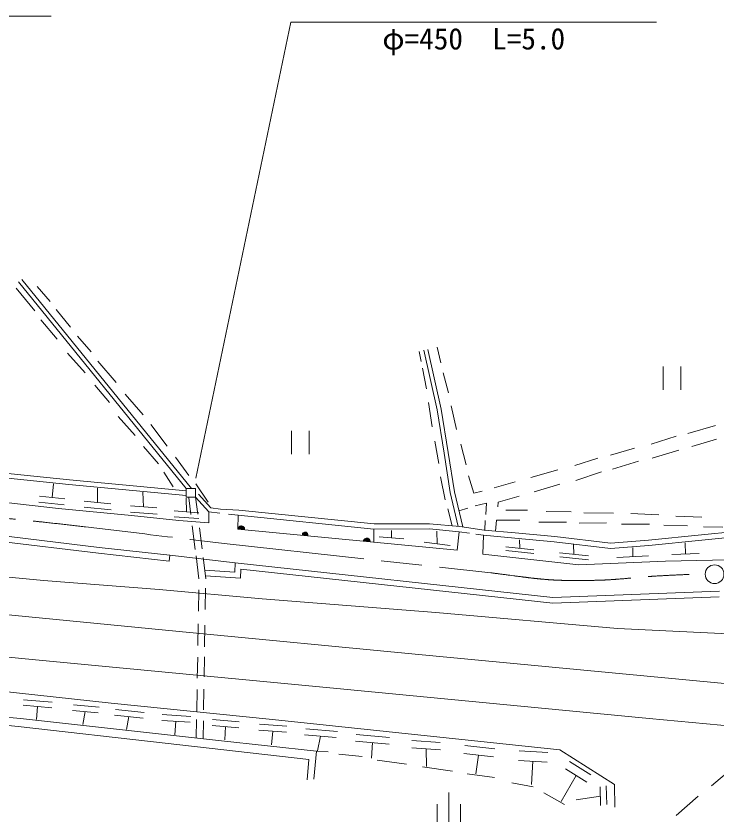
# Model space of a CAD drawing. Units: millimetres, scale not verified. Extents: x 40000 to 680000, y 20000 to 380000.
# Drawn here: x 163664 to 223535, y 266111 to 334919 of the extents above; entities that cross this region are included whole.
import ezdxf
from ezdxf.enums import TextEntityAlignment as Align

# ---------------------------------------------------------------- set-up
doc = ezdxf.new("R2010")
doc.units = ezdxf.units.MM
doc.header["$LTSCALE"] = 1000
doc.linetypes.add('CHAIN', pattern=[18.5, 12, -1.5, 3.5, -1.5])
for name, color, linetype, lineweight in [('M-BGD', 7, 'Continuous', 13), ('M-BMK', 2, 'CHAIN', 13), ('M-BMK-SRVR', 3, 'Continuous', 13), ('M-STR-HTXT', 7, 'Continuous', 13)]:
    doc.layers.add(name, color=color, linetype=linetype, lineweight=lineweight)
doc.styles.add('ＭＳ ゴシック', font='')
doc.styles.get('ＭＳ ゴシック').set_extended_font_data('MS Gothic')

# ---------------------------------------------------------------- blocks, each defined once
blk = doc.blocks.new('田')
at = {"color": 7, "linetype": 'Continuous', "lineweight": 13}
for p, q in [((-0.75, 1), (-0.75, -1)), ((0.75, -1), (0.75, 1))]:
    blk.add_line(p, q, dxfattribs=at)
blk = doc.blocks.new('荒地')
at = {"color": 7, "linetype": 'Continuous', "lineweight": 13}
for p, q in [((0, -1.25), (0, 1.25)), ((-1, 0.25), (-1, -1.25)), ((1, 0.25), (1, -1.25))]:
    blk.add_line(p, q, dxfattribs=at)

msp = doc.modelspace()

# ---------------------------------------------------------------- linework, layer by layer
at = {"layer": 'M-BGD'}
for p, q in [((178639, 294584), (164152, 312437)), ((178189, 294583), (163880, 312217)), ((165463, 311836), (166582, 310552)), ((163680, 311693), (165256, 309760)), ((167077, 309865), (168298, 308352)), ((165777, 308972), (167176, 307319)), ((168908, 307577), (170078, 306242)), ((198105, 306284), (198257, 305431)), ((199642, 301286), (198500, 306379)), ((199986, 301351), (198841, 306461)), ((199623, 306650), (199955, 305308)), ((168066, 306124), (169553, 304446)), ((170650, 305441), (172201, 303623)), ((198392, 304855), (198732, 303084)), ((200146, 304469), (200616, 302740)), ((170380, 303391), (171638, 301916)), ((172989, 302644), (174515, 300877)), ((198893, 301931), (199223, 299846)), ((200820, 301634), (201290, 299613)), ((172389, 300734), (173825, 299094)), ((200225, 297597), (199642, 301286)), ((200571, 297652), (199986, 301351)), ((175176, 300050), (176562, 298194)), ((221047, 299276), (223425, 299962)), ((199435, 298634), (199774, 296710)), ((217907, 298373), (220043, 299047)), ((221391, 298153), (223501, 298802)), ((174550, 298166), (175834, 296678)), ((201671, 298367), (202116, 296587)), ((214436, 297419), (216483, 298017)), ((177287, 297266), (178418, 295702)), ((200761, 294240), (200225, 297597)), ((201105, 294308), (200571, 297652)), ((218009, 297162), (220285, 297848)), ((211385, 296542), (213368, 297165)), ((214627, 296234), (216827, 296920)), ((168221, 295322), (160985, 296066)), ((176279, 295966), (177080, 294733)), ((207647, 295519), (209935, 296180)), ((211487, 295255), (213687, 295992)), ((168182, 294924), (160944, 295668)), ((178190, 294394), (168221, 295322)), ((199927, 295583), (200308, 293625)), ((202320, 295671), (202765, 294171)), ((166741, 293806), (166866, 294972)), ((178191, 293992), (168182, 294924)), ((170621, 293393), (170604, 294616)), ((178989, 294585), (178189, 294583)), ((178191, 293844), (178189, 294583)), ((178991, 293846), (178989, 294585)), ((179016, 294965), (180084, 293410)), ((204519, 294629), (206312, 295150)), ((207915, 294288), (210114, 294962)), ((167817, 293692), (165666, 293921)), ((174556, 293018), (174494, 294273)), ((178191, 293844), (178991, 293846)), ((179175, 292386), (178991, 293846)), ((180131, 292591), (178991, 293846)), ((180302, 292923), (179250, 294082)), ((201444, 291346), (200761, 294240)), ((201816, 291294), (201105, 294308)), ((202765, 294171), (203477, 294362)), ((204848, 293406), (206645, 293920)), ((162777, 293373), (167277, 292877)), ((167763, 293192), (165612, 293421)), ((171766, 293284), (169477, 293501)), ((178220, 292586), (178206, 293752)), ((178595, 292353), (178416, 293774)), ((202879, 293100), (203862, 293332)), ((203862, 293332), (203800, 292350)), ((204831, 293021), (204848, 293406)), ((167277, 292877), (173513, 292267)), ((171773, 292760), (169485, 292977)), ((175689, 292927), (173423, 293110)), ((175716, 292389), (173450, 292572)), ((179267, 292506), (177173, 292666)), ((180131, 291657), (180131, 292591)), ((180131, 292591), (181083, 292477)), ((180302, 292923), (181125, 292825)), ((181125, 292825), (182686, 292739)), ((182686, 292739), (194254, 291553)), ((200562, 292853), (200926, 291389)), ((201493, 292664), (202268, 292914)), ((205511, 292739), (207342, 292739)), ((208952, 292603), (211071, 292578)), ((212165, 292497), (214707, 292485)), ((216195, 292434), (218585, 292319)), ((173513, 292267), (177575, 291847)), ((179272, 292006), (177178, 292166)), ((177575, 291847), (180131, 291657)), ((181812, 292390), (182640, 292291)), ((182640, 292291), (182613, 291115)), ((182640, 292291), (194232, 291103)), ((203737, 291861), (203722, 291027)), ((204627, 290941), (204694, 291878)), ((204694, 291878), (206689, 291872)), ((220026, 292213), (222246, 292146)), ((178968, 289383), (178715, 291396)), ((179548, 289420), (179320, 291235)), ((182613, 291115), (201340, 289304)), ((194232, 291103), (198971, 291122)), ((194240, 289990), (194232, 291103)), ((194254, 291553), (198991, 291572)), ((198971, 291122), (201526, 290880)), ((198991, 291572), (201579, 291327)), ((201579, 291327), (203639, 291035)), ((208330, 291711), (210695, 291711)), ((211763, 291622), (214090, 291635)), ((215374, 291546), (217776, 291533)), ((219010, 291457), (221018, 291393)), ((222379, 291304), (224044, 291279)), ((160237, 290815), (170764, 289546)), ((196796, 290271), (194679, 290442)), ((195738, 290356), (195731, 290999)), ((199634, 289861), (199615, 290948)), ((201340, 289304), (201526, 290880)), ((201526, 290880), (202413, 290754)), ((202928, 290681), (203586, 290588)), ((203586, 290588), (203549, 288976)), ((203586, 290588), (206262, 290335)), ((203639, 291035), (206303, 290783)), ((206303, 290783), (209684, 290477)), ((209684, 290477), (214452, 289910)), ((217683, 290173), (222218, 290611)), ((222218, 290611), (225239, 290919)), ((222262, 290163), (225256, 290468)), ((160180, 290318), (170706, 289050)), ((200750, 289723), (198519, 289998)), ((206262, 290335), (209638, 290030)), ((206687, 289472), (206665, 290210)), ((209638, 290030), (214443, 289457)), ((211324, 288963), (211293, 289791)), ((214443, 289457), (217723, 289724)), ((214452, 289910), (217683, 290173)), ((217723, 289724), (222262, 290163)), ((220850, 288974), (220822, 289937)), ((170706, 289050), (176744, 288382)), ((170764, 289546), (176799, 288879)), ((207883, 289346), (205491, 289597)), ((207892, 289029), (205501, 289281)), ((212554, 288837), (210094, 289089)), ((216346, 288755), (216353, 289536)), ((222026, 289017), (219674, 288931)), ((176744, 288382), (176799, 288879)), ((176799, 288879), (182375, 288245)), ((179285, 286869), (179039, 288820)), ((179865, 286900), (179642, 288677)), ((203549, 288976), (211735, 288061)), ((212567, 288483), (210107, 288734)), ((211735, 288061), (219135, 288366)), ((217702, 288818), (214990, 288692)), ((219135, 288366), (224512, 288499)), ((155491, 287776), (165990, 286717)), ((182375, 288245), (182356, 287444)), ((182375, 288245), (209527, 285282)), ((182862, 287688), (182844, 286910)), ((182862, 287688), (209509, 284781)), ((182356, 287444), (179775, 287617)), ((182844, 286910), (179839, 287112)), ((165990, 286717), (175878, 285955)), ((179865, 286865), (179865, 286900)), ((175878, 285955), (184679, 285163)), ((179239, 284093), (179269, 285928)), ((179822, 284242), (179852, 286066)), ((209527, 285282), (223744, 285826)), ((184679, 285163), (199511, 284005)), ((209509, 284781), (223729, 285325)), ((158903, 284185), (177583, 282368)), ((199511, 284005), (215044, 282632)), ((179191, 281172), (179222, 283027)), ((179769, 281047), (179800, 282911)), ((138107, 282599), (165332, 279960)), ((177583, 282368), (198351, 280366)), ((215044, 282632), (228560, 281988)), ((179146, 278391), (179175, 280176)), ((179728, 278509), (179755, 280204)), ((198351, 280366), (226606, 277713)), ((165332, 279960), (190176, 277579)), ((158952, 277653), (171796, 276251)), ((179099, 275542), (179129, 277407)), ((179681, 275681), (179710, 277451)), ((190176, 277579), (217756, 274940)), ((164268, 276066), (166706, 275843)), ((164303, 276544), (166740, 276320)), ((165487, 275954), (165407, 274840)), ((168561, 276106), (170758, 275900)), ((171796, 276251), (185555, 274849)), ((163837, 274254), (148924, 275684)), ((154308, 275860), (164037, 274935)), ((168475, 275631), (170672, 275425)), ((169574, 275528), (169374, 274420)), ((172142, 275703), (174596, 275445)), ((176146, 275270), (178583, 275115)), ((164037, 274935), (180947, 273052)), ((172059, 275231), (174513, 274973)), ((173286, 275102), (173092, 274001)), ((176100, 274775), (178537, 274620)), ((177318, 274698), (177212, 273543)), ((179061, 273262), (179087, 274849)), ((179640, 273197), (179666, 274741)), ((180429, 274847), (182729, 274641)), ((185555, 274849), (210128, 272275)), ((217756, 274940), (240090, 272816)), ((176385, 272824), (163837, 274254)), ((180406, 274355), (182706, 274149)), ((181556, 274252), (181502, 273104)), ((184407, 273945), (186758, 273774)), ((184455, 274449), (186807, 274277)), ((185583, 273859), (185469, 272685)), ((188404, 274064), (191116, 273841)), ((188301, 273535), (191013, 273312)), ((189657, 273424), (189417, 272189)), ((192703, 273585), (195570, 273310)), ((188666, 271432), (176385, 272824)), ((180947, 273052), (189334, 272155)), ((192672, 273018), (195538, 272744)), ((194105, 272881), (194032, 271560)), ((197466, 273057), (199903, 272885)), ((202011, 272631), (204551, 272357)), ((189334, 272155), (189086, 269772)), ((189334, 272155), (190321, 272103)), ((191249, 271900), (193220, 271684)), ((197478, 272422), (199915, 272250)), ((198696, 272336), (198723, 270854)), ((201908, 271945), (204448, 271670)), ((203178, 271807), (202938, 270206)), ((206640, 272180), (209094, 272026)), ((210128, 272275), (214790, 269300)), ((188544, 269711), (188666, 271432)), ((194516, 271379), (197008, 271035)), ((206587, 271362), (209041, 271208)), ((207814, 271285), (207686, 269309)), ((210953, 271267), (212772, 270117)), ((198394, 270807), (200937, 270451)), ((210596, 270644), (212416, 269494)), ((224716, 270573), (223085, 269200)), ((202195, 270209), (204547, 269891)), ((211506, 270069), (210242, 267860)), ((206022, 269433), (207840, 269103)), ((213552, 269118), (213603, 267522)), ((214078, 269201), (214129, 267605)), ((214790, 269300), (214819, 267355)), ((208756, 268594), (210510, 267590)), ((213578, 268320), (211519, 267993)), ((221941, 268313), (220053, 266654))]:
    msp.add_line(p, q, dxfattribs=at)
for centre, radius, start, end in [((182902, 291098), 290, 352.40486, 176.54379), ((182902, 291096), 232, 352.40486, 176.54379), ((182902, 291094), 174, 352.40486, 176.54379), ((182902, 291092), 116, 352.40486, 176.54379), ((182901, 291090), 57.9, 352.40486, 176.54379), ((188354, 290622), 238, 339.38392, 189.56473), ((188353, 290610), 190, 339.38392, 189.56473), ((188352, 290597), 143, 339.38392, 189.56473), ((188351, 290585), 95.2, 339.38392, 189.56473), ((188350, 290573), 47.6, 339.38392, 189.56473), ((193626, 290067), 283, 350.94614, 178.00251), ((193626, 290064), 226, 350.94614, 178.00251), ((193626, 290060), 170, 350.94614, 178.00251), ((193625, 290057), 113, 350.94614, 178.00251), ((193625, 290053), 56.5, 350.94614, 178.00251)]:
    msp.add_arc(centre, radius, start, end, dxfattribs=at)
at = {"layer": 'M-BMK'}
msp.add_line((181436, 289882), (204222, 287379), dxfattribs=at)
for points, knots in [([(146917, 294768), (148174, 294360), (149402, 293849), (150688, 293543), (152377, 293140), (154114, 292963), (155837, 292742), (159202, 292309), (162591, 292083), (165963, 291712), (171127, 291144), (176280, 290491), (181439, 289881)], [0, 0, 0, 0, 1, 1, 1, 2, 2, 2, 3, 3, 3, 4, 4, 4, 4]), ([(204222, 287379), (205964, 287178), (207697, 286881), (209447, 286776), (210868, 286691), (212296, 286707), (213719, 286757), (215152, 286808), (216578, 286989), (218009, 287082), (218935, 287141), (219862, 287189), (220789, 287229), (221373, 287255), (221958, 287281), (222543, 287289)], [0, 0, 0, 0, 1, 1, 1, 2, 2, 2, 3, 3, 3, 4, 4, 4, 5, 5, 5, 5])]:
    msp.add_open_spline(points, degree=3, knots=knots, dxfattribs=at)
at = {"layer": 'M-BMK-SRVR'}
msp.add_circle((223340, 287261), 800, dxfattribs=at)
at = {"layer": 'M-STR-HTXT'}
for p, q in [((135431, 334919), (166662, 334919)), ((179005, 295453), (187147, 334402)), ((187147, 334402), (218378, 334402))]:
    msp.add_line(p, q, dxfattribs=at)

# ---------------------------------------------------------------- block references
at = {"layer": 'M-BGD', "xscale": 1000, "yscale": 1000}
for name, p in [('田', (219702, 304003)), ('田', (187939, 298500)), ('荒地', (200629, 267361))]:
    msp.add_blockref(name, p, dxfattribs=at)

# ---------------------------------------------------------------- texts
at = {"layer": 'M-STR-HTXT', "style": 'ＭＳ ゴシック'}
msp.add_text('φ=450  L=5.0', height=1833, dxfattribs=at).set_placement((202763, 333902), align=Align.TOP_CENTER)

doc.saveas('drawing.dxf')
